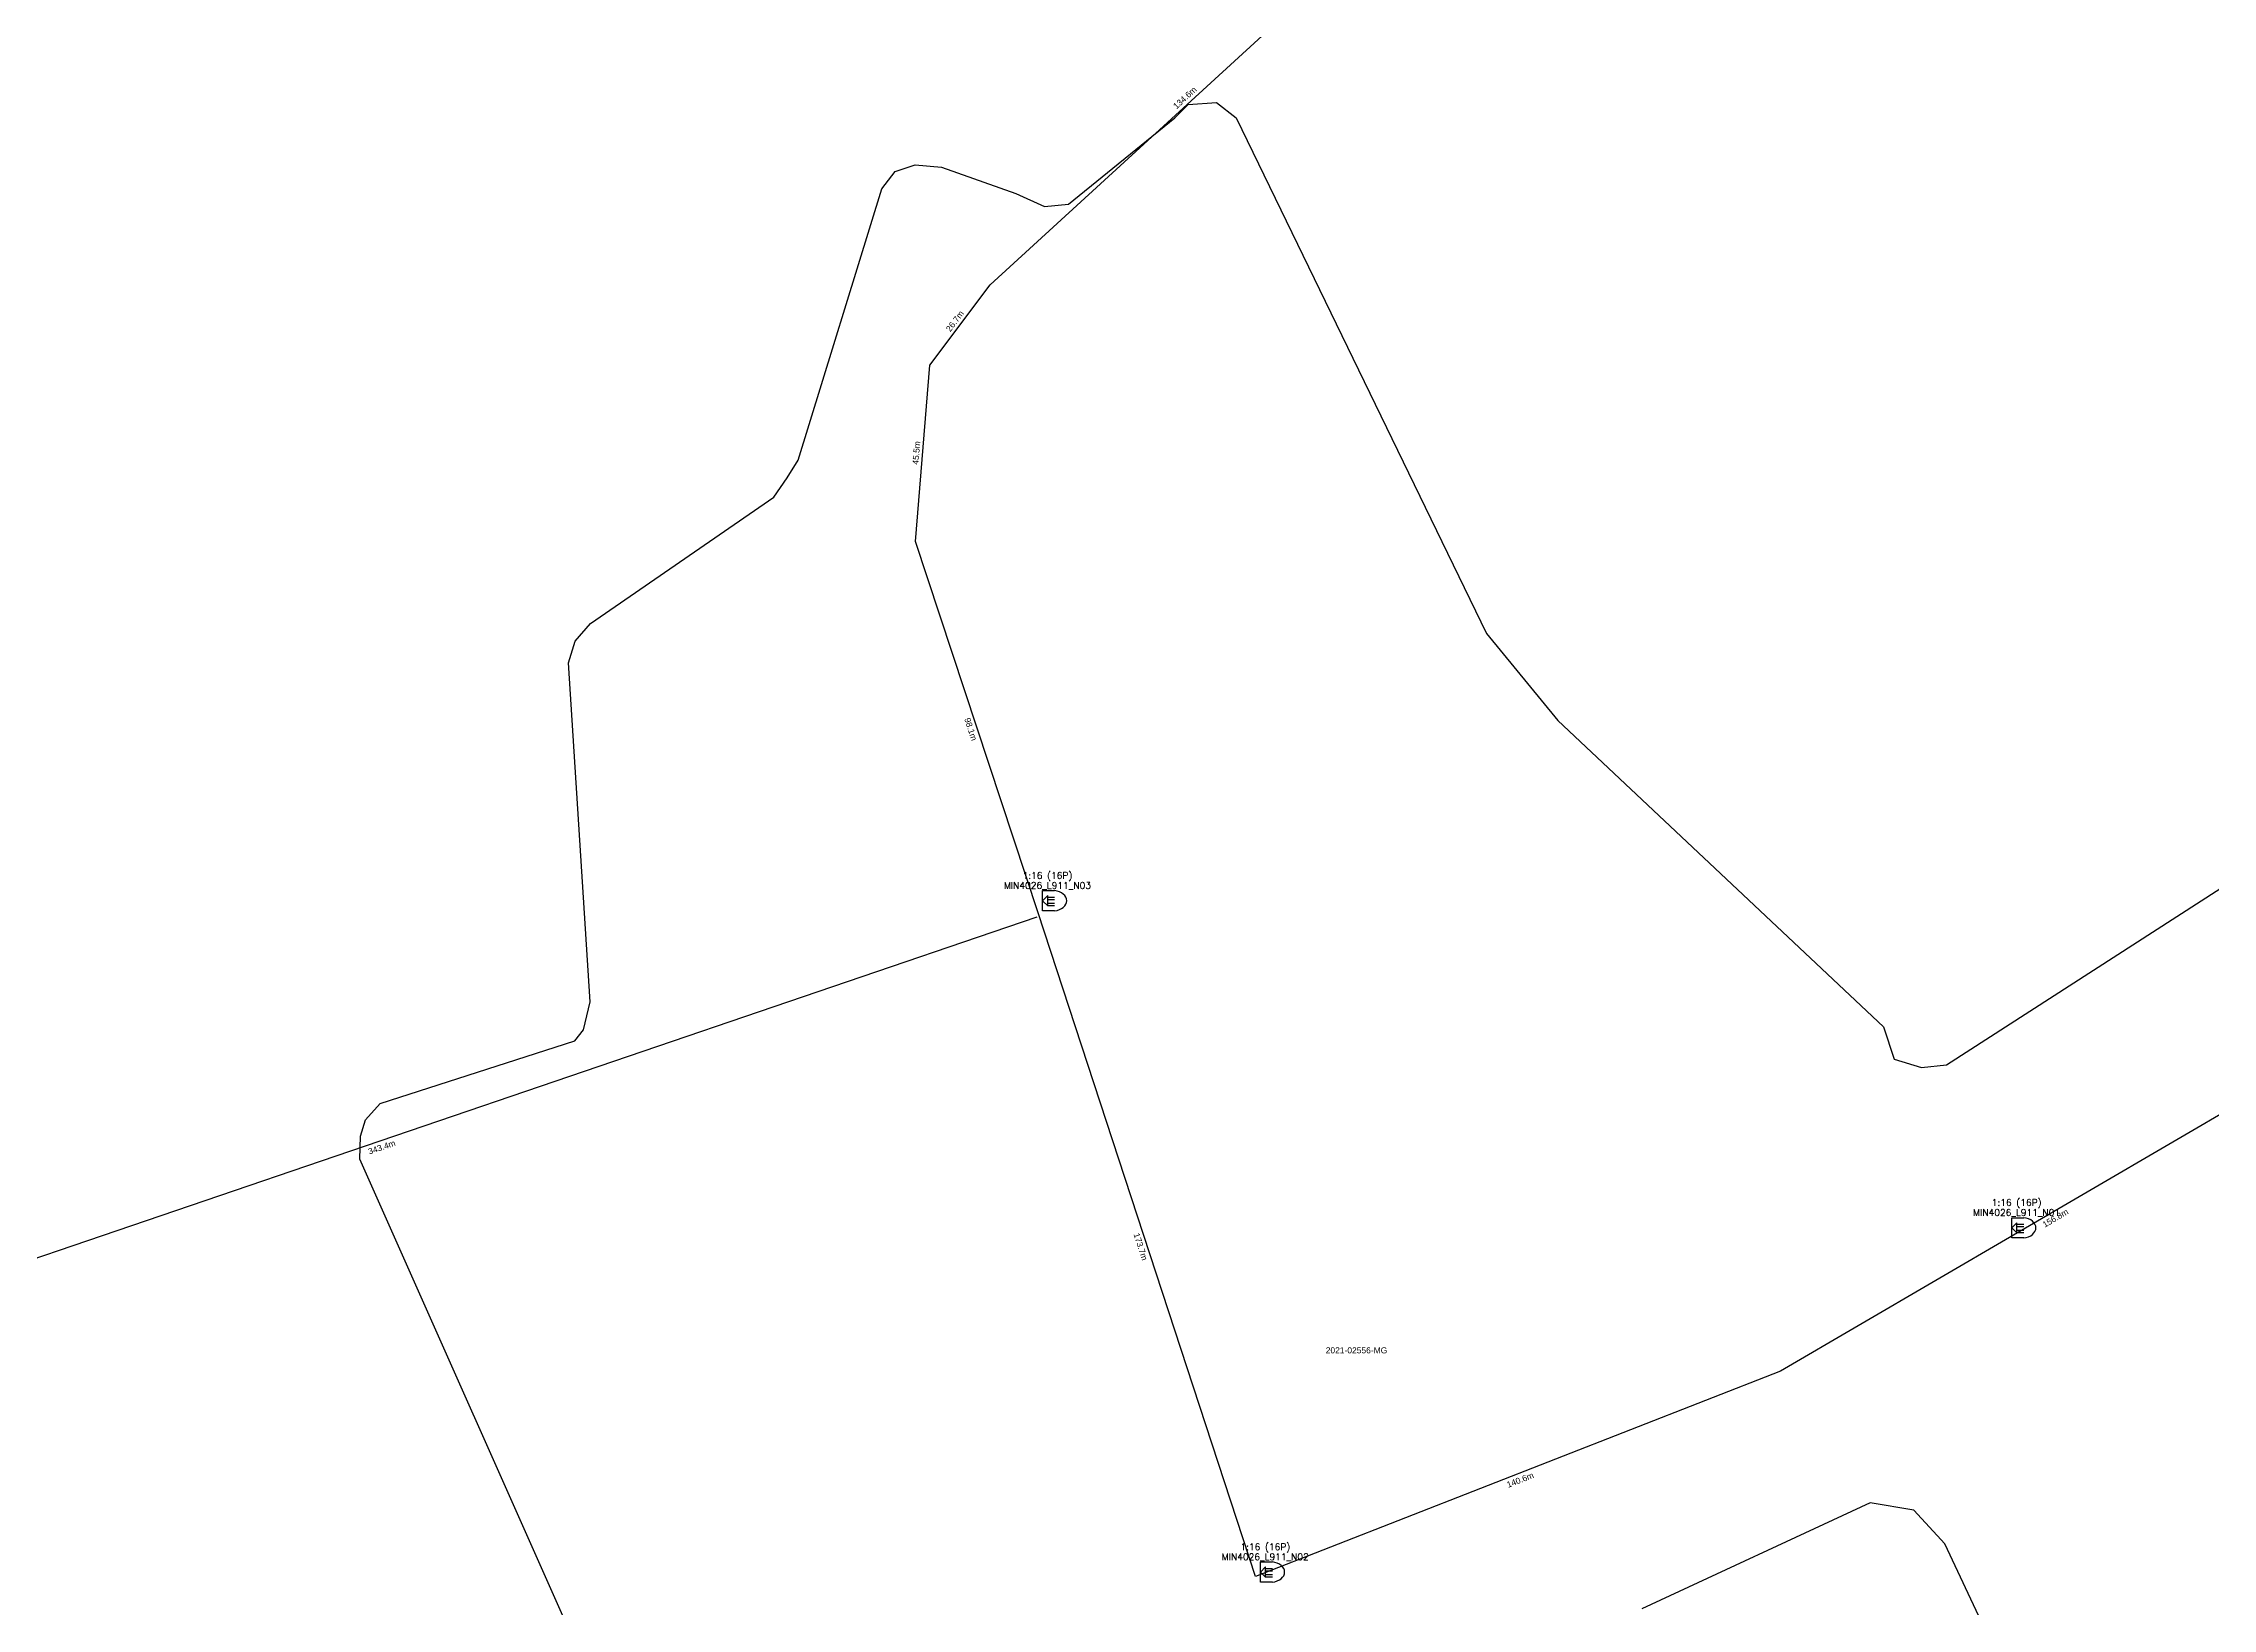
# Model space of a CAD drawing. Header units: metres. Extents: x 14035133 to 14038958, y 865282 to 868054.
# Drawn here: x 14036462 to 14037000, y 866118 to 866506 of the extents above; entities that cross this region are included whole.
import ezdxf
from ezdxf.enums import TextEntityAlignment as Align

# ---------------------------------------------------------------- set-up
doc = ezdxf.new("R2010")
doc.units = ezdxf.units.M
doc.header["$MEASUREMENT"] = 0
for name, color, linetype in [('CLUSTER_BOUNDARIES', 8, 'CONTINUOUS'), ('FEEDER_CABLES', 6, 'CONTINUOUS'), ('NEW NAP', 1, 'CONTINUOUS'), ('p-mh', 1, 'CONTINUOUS'), ('SPAN', 7, 'CONTINUOUS')]:
    doc.layers.add(name, color=color, linetype=linetype)
doc.styles.add('SIMPLEX', font='simplex.shx')
doc.styles.get("Standard").update_dxf_attribs({"font": 'arial.ttf'})

# ---------------------------------------------------------------- blocks, each defined once
blk = doc.blocks.new('GLOBE NAP PROPOSED')
at = {"layer": 'NEW NAP', "color": 1}
for p, q in [((-1.2728, 2.5133), (1.6758, 2.5133)), ((-1.2728, -2.5133), (-1.2728, 2.5133)), ((1.6758, -2.5133), (-1.2728, -2.5133))]:
    blk.add_line(p, q, dxfattribs=at)
blk.add_lwpolyline([(-1.2728, 0), (0, -1.2728), (0, 1.2728), (-1.2728, 0)], close=True, dxfattribs=at)
for points in [[(0, 0.885), (1.6758, 0.885)], [(0, 0.3137), (1.6758, 0.3137)], [(0, -0.5948), (1.6758, -0.5948)], [(0, -1.1661), (1.6758, -1.1661)]]:
    blk.add_lwpolyline(points, dxfattribs=at)
blk.add_ellipse((0.9981, 0), major_axis=(3.7034, 0), ratio=0.6903, start_param=4.8964, end_param=7.67, dxfattribs=at)
at = {"layer": 'p-mh', "color": 1, "style": 'SIMPLEX'}
for tag, p in [('MHNO', (-0.0713, 4.9495)), ('MHTYPE', (-0.0713, 2.4748))]:
    blk.add_attdef(tag, text='', height=1.65, dxfattribs=at).set_placement(p, align=Align.BOTTOM_CENTER)

msp = doc.modelspace()

# ---------------------------------------------------------------- linework, layer by layer
at = {"layer": 'CLUSTER_BOUNDARIES'}
for points in [[(14036597.16, 866101.58), (14036540.5, 866228.98), (14036540.68, 866234.7), (14036541.96, 866238.71), (14036545.53, 866242.74), (14036593.81, 866258.34), (14036595.99, 866261.02), (14036597.64, 866267.99), (14036592.26, 866352.03), (14036593.9, 866357.42), (14036597.72, 866361.74), (14036643.21, 866393.08), (14036646.48, 866397.92), (14036649.21, 866402.23), (14036669.98, 866469.5), (14036673.27, 866473.83), (14036678.18, 866475.45), (14036684.72, 866474.91), (14036703.19, 866468.42), (14036710.24, 866465.17), (14036716.23, 866465.71), (14036742.59, 866487.18), (14036745.88, 866490.42), (14036752.95, 866490.96), (14036757.81, 866487.18), (14036819.89, 866359.33), (14036837.58, 866337.75), (14036918.26, 866261.8), (14036920.93, 866253.73), (14036927.73, 866251.71), (14036933.87, 866252.38), (14037162.35, 866399.45)], [(14036956.74, 866084.19), (14036933.46, 866133.59), (14036925.79, 866141.98), (14036915.01, 866143.78), (14036858.39, 866117.45)]]:
    msp.add_lwpolyline(points, dxfattribs=at)
at = {"layer": 'FEEDER_CABLES'}
for points in [[(14037027.51, 866255.09), (14036892.71, 866176.39), (14036762.57, 866125.48), (14036708.71, 866290.07), (14036678.33, 866382.07), (14036681.86, 866425.81), (14036696.83, 866445.76), (14036795.46, 866536.12), (14036909.43, 866653.69), (14036957.65, 866723.36), (14036966.41, 866784.33), (14036971.89, 866950.69), (14036962.03, 867004.03)], [(14036708.38, 866289), (14036382.54, 866177.89), (14036366.57, 866227.75), (14036245.45, 866190.73), (14036198.31, 866182.42), (14036151.92, 866181.67), (14036088.8, 866162.78), (14036037.85, 866157.49)]]:
    msp.add_lwpolyline(points, dxfattribs=at)

# ---------------------------------------------------------------- block references
at = {"layer": 'NEW NAP', "color": 1}
for p, values in [((14036711.09, 866293.03, 2.55), {'MHTYPE': 'MIN4026_L911_N03', 'MHNO': '1:16 (16P)'}), ((14036951.37, 866211.94, 2.35), {'MHTYPE': 'MIN4026_L911_N01', 'MHNO': '1:16 (16P)'}), ((14036765.1, 866126.58, -0.02), {'MHTYPE': 'MIN4026_L911_N02', 'MHNO': '1:16 (16P)'})]:
    msp.add_blockref('GLOBE NAP PROPOSED', p, dxfattribs=at).add_auto_attribs(values)

# ---------------------------------------------------------------- texts
at = {"layer": 'CLUSTER_BOUNDARIES', "color": 8, "insert": (14036780, 866182.32), "char_height": 1.5, "width": 18, "attachment_point": 1}
msp.add_mtext('2021-02556-MG', dxfattribs=at)
at = {"layer": 'SPAN', "color": 7}
for s, rotation, p in [('134.6m', 42.49, (14036745.07, 866492.12)), ('26.7m', 53.1, (14036688.07, 866436.75)), ('45.5m', 85.39, (14036678.5, 866404.07)), ('98.1m', 288.27, (14036692, 866335.57)), ('343.4m', 18.83, (14036545.97, 866231.93)), ('156.8m', 30.28, (14036960.92, 866214.36)), ('173.7m', 288.12, (14036734.12, 866207.28)), ('140.6m', 21.37, (14036828.22, 866149.44))]:
    msp.add_text(s, height=1.5, rotation=rotation, dxfattribs=at).set_placement(p, align=Align.MIDDLE_CENTER)

doc.saveas('drawing.dxf')
